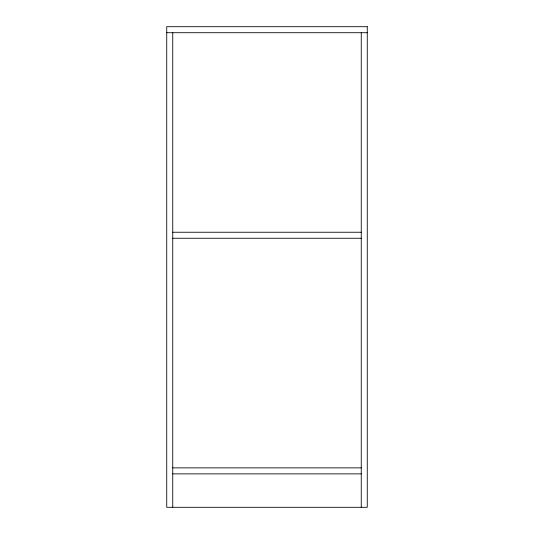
<?xml version="1.0" encoding="UTF-8"?>
<svg xmlns="http://www.w3.org/2000/svg" width="534" height="534" viewBox="0 0 534 534"><rect width="100%" height="100%" fill="white"/><g stroke="black" fill="none" stroke-linecap="round" stroke-linejoin="round"><path stroke-width="0.8" d="M166.735 32.714L367.265 32.714M172.749 232.243L361.251 232.243M172.749 238.257L361.251 238.257M172.749 467.864L361.251 467.864M172.749 473.878L361.251 473.878M361.251 32.714L361.251 507.3M172.749 32.714L172.749 507.3M367.265 26.7L166.735 26.7L166.735 507.3L367.265 507.3L367.265 26.7"/></g></svg>
